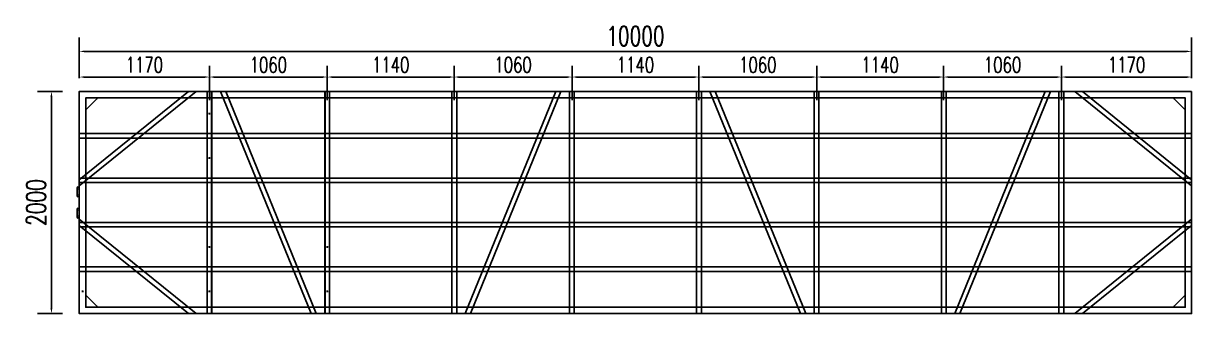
# Model space of a CAD drawing. Header units: millimetres. Extents: x -1690391 to -1305911, y 1095385 to 1536160.
# Drawn here: x -1463922 to -1453419, y 1191621 to 1194233 of the extents above; entities that cross this region are included whole.
import ezdxf

# ---------------------------------------------------------------- set-up
doc = ezdxf.new("R2010")
doc.units = ezdxf.units.MM
doc.header["$LTSCALE"] = 10
doc.layers.get('DEFPOINTS').update_dxf_attribs({"linetype": 'CONTINUOUS'})
for name, color, linetype in [('PUB_DIM', 3, 'CONTINUOUS'), ('W-STEEL_FRAME钢架', 3, 'CONTINUOUS'), ('W-STEEL_KEEL钢龙骨', 5, 'CONTINUOUS')]:
    doc.layers.add(name, color=color, linetype=linetype)
doc.styles.add('STANDARD_T3', font='simplex.shx', dxfattribs={"width": 0.7, "bigfont": 'gbcbig.shx'})
doc.dimstyles.new('W&&40', dxfattribs={"dimtxt": 140, "dimasz": 40, "dimexe": 100, "dimexo": 120, "dimgap": 40, "dimtad": 1, "dimdec": 0, "dimzin": 0, "dimdsep": 46, "dimtxsty": 'STANDARD_T3', "dimcen": 0.09, "dimclrd": 1, "dimclre": 1, "dimclrt": 7, "dimazin": 2, "dimtfac": 1, "dimtdec": 0, "dimtix": 1, "dimtmove": 2, "dimatfit": 3, "dimfxl": 100, "dimtolj": 1, "dimtzin": 0, "dimarcsym": 0})
doc.dimstyles.new('W&&50', dxfattribs={"dimtxt": 175, "dimasz": 50, "dimexe": 125, "dimexo": 150, "dimgap": 50, "dimtad": 1, "dimdec": 0, "dimzin": 0, "dimdsep": 46, "dimtxsty": 'STANDARD_T3', "dimcen": 0.09, "dimclrd": 1, "dimclre": 1, "dimclrt": 7, "dimazin": 2, "dimtfac": 1, "dimtdec": 0, "dimtix": 1, "dimtmove": 2, "dimatfit": 3, "dimfxl": 100, "dimtolj": 1, "dimtzin": 0, "dimarcsym": 0})

# ---------------------------------------------------------------- blocks, each defined once
blk = doc.blocks.new('*D78')
at = {"layer": 'DEFPOINTS', "color": 0, "transparency": 16777216}
for p in [(-1453419, 1193981), (-1463419, 1193621, -275), (-1453419, 1193621, -275)]:
    blk.add_point(p, dxfattribs=at)
at = {"layer": 'PUB_DIM', "color": 1, "lineweight": -2, "transparency": 16777216}
for p, q in [((-1463419, 1193771), (-1463419, 1194106)), ((-1453419, 1193771), (-1453419, 1194106)), ((-1463369, 1193981), (-1453469, 1193981))]:
    blk.add_line(p, q, dxfattribs=at)
at = {"layer": 'PUB_DIM', "color": 1, "transparency": 16777216}
for points in [[(-1463369, 1193989), (-1463369, 1193973), (-1463419, 1193981)], [(-1453469, 1193989), (-1453469, 1193973), (-1453419, 1193981)]]:
    blk.add_solid(points, dxfattribs=at)
at = {"layer": 'PUB_DIM', "color": 7, "transparency": 16777216, "insert": (-1458419, 1194119), "char_height": 175, "attachment_point": 5, "style": 'STANDARD_T3'}
blk.add_mtext('\\A1;10000', dxfattribs=at)
blk = doc.blocks.new('*D79')
at = {"layer": 'DEFPOINTS', "color": 0, "transparency": 16777216}
for p in [(-1463419, 1193621, -275), (-1463669, 1191621), (-1463419, 1191621, -275)]:
    blk.add_point(p, dxfattribs=at)
at = {"layer": 'PUB_DIM', "color": 1, "lineweight": -2, "transparency": 16777216}
for p, q in [((-1463569, 1193621), (-1463794, 1193621)), ((-1463669, 1193571), (-1463669, 1191671)), ((-1463569, 1191621), (-1463794, 1191621))]:
    blk.add_line(p, q, dxfattribs=at)
at = {"layer": 'PUB_DIM', "color": 1, "transparency": 16777216}
for points in [[(-1463678, 1193571), (-1463661, 1193571), (-1463669, 1193621)], [(-1463678, 1191671), (-1463661, 1191671), (-1463669, 1191621)]]:
    blk.add_solid(points, dxfattribs=at)
at = {"layer": 'PUB_DIM', "color": 7, "transparency": 16777216, "insert": (-1463807, 1192621), "char_height": 175, "attachment_point": 5, "rotation": 90, "style": 'STANDARD_T3'}
blk.add_mtext('\\A1;2000', dxfattribs=at)
blk = doc.blocks.new('*U73')
at = {"layer": 'W-STEEL_KEEL钢龙骨'}
blk.add_lwpolyline([(-5000, -20), (5000, -20), (5000, 20), (-5000, 20)], close=True, dxfattribs=at)
blk = doc.blocks.new('*U74')
at = {"layer": 'W-STEEL_KEEL钢龙骨', "color": 0, "linetype": 'ByBlock', "lineweight": -2, "transparency": 16777216}
for p in [(0, 1200), (0, 800), (0, 400), (0, 0)]:
    blk.add_blockref('*U73', p, dxfattribs=at)
blk = doc.blocks.new('*D106')
at = {"layer": 'DEFPOINTS', "color": 0, "transparency": 16777216}
for p in [(-1462249, 1193750), (-1463419, 1193621, -275), (-1462249, 1193421, -275)]:
    blk.add_point(p, dxfattribs=at)
at = {"layer": 'PUB_DIM', "color": 1, "lineweight": -2, "transparency": 16777216}
for p, q in [((-1463419, 1193741), (-1463419, 1193850)), ((-1462249, 1193541), (-1462249, 1193850)), ((-1463379, 1193750), (-1462289, 1193750))]:
    blk.add_line(p, q, dxfattribs=at)
at = {"layer": 'PUB_DIM', "color": 1, "transparency": 16777216}
for points in [[(-1463379, 1193757), (-1463379, 1193744), (-1463419, 1193750)], [(-1462289, 1193757), (-1462289, 1193744), (-1462249, 1193750)]]:
    blk.add_solid(points, dxfattribs=at)
at = {"layer": 'PUB_DIM', "color": 7, "transparency": 16777216, "insert": (-1462834, 1193860), "char_height": 140, "attachment_point": 5, "style": 'STANDARD_T3'}
blk.add_mtext('\\A1;1170', dxfattribs=at)
blk = doc.blocks.new('*D107')
at = {"layer": 'DEFPOINTS', "color": 0, "transparency": 16777216}
for p in [(-1461189, 1193750), (-1462249, 1193621), (-1461189, 1193421, -275)]:
    blk.add_point(p, dxfattribs=at)
at = {"layer": 'PUB_DIM', "color": 1, "lineweight": -2, "transparency": 16777216}
for p, q in [((-1462249, 1193741), (-1462249, 1193850)), ((-1461189, 1193541), (-1461189, 1193850)), ((-1462209, 1193750), (-1461229, 1193750))]:
    blk.add_line(p, q, dxfattribs=at)
at = {"layer": 'PUB_DIM', "color": 1, "transparency": 16777216}
for points in [[(-1462209, 1193757), (-1462209, 1193744), (-1462249, 1193750)], [(-1461229, 1193757), (-1461229, 1193744), (-1461189, 1193750)]]:
    blk.add_solid(points, dxfattribs=at)
at = {"layer": 'PUB_DIM', "color": 7, "transparency": 16777216, "insert": (-1461719, 1193860), "char_height": 140, "attachment_point": 5, "style": 'STANDARD_T3'}
blk.add_mtext('\\A1;1060', dxfattribs=at)
blk = doc.blocks.new('*D108')
at = {"layer": 'DEFPOINTS', "color": 0, "transparency": 16777216}
for p in [(-1460049, 1193750), (-1461189, 1193421, -275), (-1460049, 1193421, -275)]:
    blk.add_point(p, dxfattribs=at)
at = {"layer": 'PUB_DIM', "color": 1, "lineweight": -2, "transparency": 16777216}
for p, q in [((-1461189, 1193541), (-1461189, 1193850)), ((-1460049, 1193541), (-1460049, 1193850)), ((-1461149, 1193750), (-1460089, 1193750))]:
    blk.add_line(p, q, dxfattribs=at)
at = {"layer": 'PUB_DIM', "color": 1, "transparency": 16777216}
for points in [[(-1461149, 1193757), (-1461149, 1193744), (-1461189, 1193750)], [(-1460089, 1193757), (-1460089, 1193744), (-1460049, 1193750)]]:
    blk.add_solid(points, dxfattribs=at)
at = {"layer": 'PUB_DIM', "color": 7, "transparency": 16777216, "insert": (-1460619, 1193860), "char_height": 140, "attachment_point": 5, "style": 'STANDARD_T3'}
blk.add_mtext('\\A1;1140', dxfattribs=at)
blk = doc.blocks.new('*D109')
at = {"layer": 'DEFPOINTS', "color": 0, "transparency": 16777216}
for p in [(-1458989, 1193750), (-1460049, 1193421, -275), (-1458989, 1193421, -275)]:
    blk.add_point(p, dxfattribs=at)
at = {"layer": 'PUB_DIM', "color": 1, "lineweight": -2, "transparency": 16777216}
for p, q in [((-1460049, 1193541), (-1460049, 1193850)), ((-1458989, 1193541), (-1458989, 1193850)), ((-1460009, 1193750), (-1459029, 1193750))]:
    blk.add_line(p, q, dxfattribs=at)
at = {"layer": 'PUB_DIM', "color": 1, "transparency": 16777216}
for points in [[(-1460009, 1193757), (-1460009, 1193744), (-1460049, 1193750)], [(-1459029, 1193757), (-1459029, 1193744), (-1458989, 1193750)]]:
    blk.add_solid(points, dxfattribs=at)
at = {"layer": 'PUB_DIM', "color": 7, "transparency": 16777216, "insert": (-1459519, 1193860), "char_height": 140, "attachment_point": 5, "style": 'STANDARD_T3'}
blk.add_mtext('\\A1;1060', dxfattribs=at)
blk = doc.blocks.new('*D110')
at = {"layer": 'DEFPOINTS', "color": 0, "transparency": 16777216}
for p in [(-1457849, 1193750), (-1458989, 1193421, -275), (-1457849, 1193421, -265)]:
    blk.add_point(p, dxfattribs=at)
at = {"layer": 'PUB_DIM', "color": 1, "lineweight": -2, "transparency": 16777216}
for p, q in [((-1458989, 1193541), (-1458989, 1193850)), ((-1457849, 1193541), (-1457849, 1193850)), ((-1458949, 1193750), (-1457889, 1193750))]:
    blk.add_line(p, q, dxfattribs=at)
at = {"layer": 'PUB_DIM', "color": 1, "transparency": 16777216}
for points in [[(-1458949, 1193757), (-1458949, 1193744), (-1458989, 1193750)], [(-1457889, 1193757), (-1457889, 1193744), (-1457849, 1193750)]]:
    blk.add_solid(points, dxfattribs=at)
at = {"layer": 'PUB_DIM', "color": 7, "transparency": 16777216, "insert": (-1458419, 1193860), "char_height": 140, "attachment_point": 5, "style": 'STANDARD_T3'}
blk.add_mtext('\\A1;1140', dxfattribs=at)
blk = doc.blocks.new('*D111')
at = {"layer": 'DEFPOINTS', "color": 0, "transparency": 16777216}
for p in [(-1456789, 1193750), (-1457849, 1193421, -265), (-1456789, 1193421, -265)]:
    blk.add_point(p, dxfattribs=at)
at = {"layer": 'PUB_DIM', "color": 1, "lineweight": -2, "transparency": 16777216}
for p, q in [((-1457849, 1193541), (-1457849, 1193850)), ((-1456789, 1193541), (-1456789, 1193850)), ((-1457809, 1193750), (-1456829, 1193750))]:
    blk.add_line(p, q, dxfattribs=at)
at = {"layer": 'PUB_DIM', "color": 1, "transparency": 16777216}
for points in [[(-1457809, 1193757), (-1457809, 1193744), (-1457849, 1193750)], [(-1456829, 1193757), (-1456829, 1193744), (-1456789, 1193750)]]:
    blk.add_solid(points, dxfattribs=at)
at = {"layer": 'PUB_DIM', "color": 7, "transparency": 16777216, "insert": (-1457319, 1193860), "char_height": 140, "attachment_point": 5, "style": 'STANDARD_T3'}
blk.add_mtext('\\A1;1060', dxfattribs=at)
blk = doc.blocks.new('*D112')
at = {"layer": 'DEFPOINTS', "color": 0, "transparency": 16777216}
for p in [(-1455649, 1193750), (-1456789, 1193421, -265), (-1455649, 1193421, -275)]:
    blk.add_point(p, dxfattribs=at)
at = {"layer": 'PUB_DIM', "color": 1, "lineweight": -2, "transparency": 16777216}
for p, q in [((-1456789, 1193541), (-1456789, 1193850)), ((-1455649, 1193541), (-1455649, 1193850)), ((-1456749, 1193750), (-1455689, 1193750))]:
    blk.add_line(p, q, dxfattribs=at)
at = {"layer": 'PUB_DIM', "color": 1, "transparency": 16777216}
for points in [[(-1456749, 1193757), (-1456749, 1193744), (-1456789, 1193750)], [(-1455689, 1193757), (-1455689, 1193744), (-1455649, 1193750)]]:
    blk.add_solid(points, dxfattribs=at)
at = {"layer": 'PUB_DIM', "color": 7, "transparency": 16777216, "insert": (-1456219, 1193860), "char_height": 140, "attachment_point": 5, "style": 'STANDARD_T3'}
blk.add_mtext('\\A1;1140', dxfattribs=at)
blk = doc.blocks.new('*D113')
at = {"layer": 'DEFPOINTS', "color": 0, "transparency": 16777216}
for p in [(-1454589, 1193750), (-1455649, 1193421, -275), (-1454589, 1193421, -275)]:
    blk.add_point(p, dxfattribs=at)
at = {"layer": 'PUB_DIM', "color": 1, "lineweight": -2, "transparency": 16777216}
for p, q in [((-1455649, 1193541), (-1455649, 1193850)), ((-1454589, 1193541), (-1454589, 1193850)), ((-1455609, 1193750), (-1454629, 1193750))]:
    blk.add_line(p, q, dxfattribs=at)
at = {"layer": 'PUB_DIM', "color": 1, "transparency": 16777216}
for points in [[(-1455609, 1193757), (-1455609, 1193744), (-1455649, 1193750)], [(-1454629, 1193757), (-1454629, 1193744), (-1454589, 1193750)]]:
    blk.add_solid(points, dxfattribs=at)
at = {"layer": 'PUB_DIM', "color": 7, "transparency": 16777216, "insert": (-1455119, 1193860), "char_height": 140, "attachment_point": 5, "style": 'STANDARD_T3'}
blk.add_mtext('\\A1;1060', dxfattribs=at)
blk = doc.blocks.new('*D114')
at = {"layer": 'DEFPOINTS', "color": 0, "transparency": 16777216}
for p in [(-1453419, 1193750), (-1453419, 1193621, -275), (-1454589, 1193421, -275)]:
    blk.add_point(p, dxfattribs=at)
at = {"layer": 'PUB_DIM', "color": 1, "lineweight": -2, "transparency": 16777216}
for p, q in [((-1454589, 1193541), (-1454589, 1193850)), ((-1453419, 1193741), (-1453419, 1193850)), ((-1454549, 1193750), (-1453459, 1193750))]:
    blk.add_line(p, q, dxfattribs=at)
at = {"layer": 'PUB_DIM', "color": 1, "transparency": 16777216}
for points in [[(-1454549, 1193757), (-1454549, 1193744), (-1454589, 1193750)], [(-1453459, 1193757), (-1453459, 1193744), (-1453419, 1193750)]]:
    blk.add_solid(points, dxfattribs=at)
at = {"layer": 'PUB_DIM', "color": 7, "transparency": 16777216, "insert": (-1454004, 1193860), "char_height": 140, "attachment_point": 5, "style": 'STANDARD_T3'}
blk.add_mtext('\\A1;1170', dxfattribs=at)

msp = doc.modelspace()

# ---------------------------------------------------------------- linework, layer by layer
at = {"layer": 'PUB_DIM'}
for p, q in [((-1462231, 1193621.1, -275.3), (-1462231, 1191621.1, -275.3)), ((-1461207, 1193621.1, -275.3), (-1461207, 1191621.1, -275.3)), ((-1462242, 1193421.1, -275.3), (-1462256, 1193421.1, -275.3)), ((-1462249, 1193428.1, -275.3), (-1462249, 1193414.1, -275.3)), ((-1462242, 1193021.1, -265.3), (-1462256, 1193021.1, -265.3)), ((-1462249, 1193028.1, -265.3), (-1462249, 1193014.1, -265.3)), ((-1463439, 1192751.1, -275.3), (-1463439, 1192681.1, -275.3)), ((-1463439, 1192561.1, -275.3), (-1463439, 1192491.1, -275.3)), ((-1462242, 1192221.1, -265.3), (-1462256, 1192221.1, -265.3)), ((-1462249, 1192228.1, -265.3), (-1462249, 1192214.1, -265.3)), ((-1461182, 1192221.1, -275.3), (-1461196, 1192221.1, -275.3)), ((-1461189, 1192228.1, -275.3), (-1461189, 1192214.1, -275.3)), ((-1463382, 1191821.1, -275.3), (-1463396, 1191821.1, -275.3)), ((-1463389, 1191828.1, -275.3), (-1463389, 1191814.1, -275.3)), ((-1462242, 1191821.1, -265.3), (-1462256, 1191821.1, -265.3)), ((-1462249, 1191828.1, -265.3), (-1462249, 1191814.1, -265.3)), ((-1461182, 1191821.1, -275.3), (-1461196, 1191821.1, -275.3)), ((-1461189, 1191828.1, -275.3), (-1461189, 1191814.1, -275.3))]:
    msp.add_line(p, q, dxfattribs=at)
for centre in [(-1463429, 1192751.1, -275.3), (-1463429, 1192681.1, -275.3), (-1463429, 1192561.1, -275.3), (-1463429, 1192491.1, -275.3)]:
    msp.add_circle(centre, 10, dxfattribs=at)
at = {"layer": 'W-STEEL_FRAME钢架'}
for p, q in [((-1463419, 1192771.1, -275.3), (-1462369, 1193621.1, -275.3)), ((-1463419, 1192826.4, -275.3), (-1462437.4, 1193621.1, -275.3)), ((-1462149.2, 1193621.1, -275.3), (-1461335.2, 1191621.1, -275.3)), ((-1462102.8, 1193621.1, -275.3), (-1461288.8, 1191621.1, -275.3)), ((-1459135.2, 1193621.1, -275.3), (-1459949.2, 1191621.1, -275.3)), ((-1459088.8, 1193621.1, -275.3), (-1459902.8, 1191621.1, -275.3)), ((-1457749.2, 1193621.1, -275.3), (-1456935.2, 1191621.1, -275.3)), ((-1457702.8, 1193621.1, -275.3), (-1456888.8, 1191621.1, -275.3)), ((-1454735.2, 1193621.1, -275.3), (-1455549.2, 1191621.1, -275.3)), ((-1454688.8, 1193621.1, -275.3), (-1455502.8, 1191621.1, -275.3)), ((-1453419, 1192771.1, -275.3), (-1454469, 1193621.1, -275.3)), ((-1453419, 1192826.4, -275.3), (-1454400.7, 1193621.1, -275.3)), ((-1463419, 1192471.1, -275.3), (-1462369, 1191621.1, -275.3)), ((-1453419, 1192471.1, -275.3), (-1454469, 1191621.1, -275.3)), ((-1463419, 1192415.7, -275.3), (-1462437.4, 1191621.1, -275.3)), ((-1453419, 1192415.7, -275.3), (-1454400.7, 1191621.1, -275.3))]:
    msp.add_line(p, q, dxfattribs=at)
at = {"layer": 'W-STEEL_FRAME钢架', "elevation": -275.3}
for points in [[(-1453419, 1193621.1), (-1463419, 1193621.1), (-1463419, 1191621.1), (-1453419, 1191621.1)], [(-1462269, 1193621.1), (-1462226, 1193621.1), (-1462226, 1191621.1), (-1462269, 1191621.1)], [(-1461212, 1193621.1), (-1461169, 1193621.1), (-1461169, 1191621.1), (-1461212, 1191621.1)], [(-1460026, 1193621.1), (-1460069, 1193621.1), (-1460069, 1191621.1), (-1460026, 1191621.1)], [(-1459012, 1193621.1), (-1458969, 1193621.1), (-1458969, 1191621.1), (-1459012, 1191621.1)], [(-1457826, 1193621.1), (-1457869, 1193621.1), (-1457869, 1191621.1), (-1457826, 1191621.1)], [(-1456812, 1193621.1), (-1456769, 1193621.1), (-1456769, 1191621.1), (-1456812, 1191621.1)], [(-1455626, 1193621.1), (-1455669, 1193621.1), (-1455669, 1191621.1), (-1455626, 1191621.1)], [(-1454612, 1193621.1), (-1454569, 1193621.1), (-1454569, 1191621.1), (-1454612, 1191621.1)], [(-1453477, 1193563.1), (-1463361, 1193563.1), (-1463361, 1191679.1), (-1453477, 1191679.1)]]:
    msp.add_lwpolyline(points, close=True, dxfattribs=at)
at = {"layer": 'W-STEEL_FRAME钢架', "color": 1, "elevation": -275.3}
for points in [[(-1463351, 1193463.1), (-1463361, 1193463.1), (-1463361, 1193563.1), (-1463261, 1193563.1), (-1463261, 1193553.1)], [(-1453487, 1193463.1), (-1453477, 1193463.1), (-1453477, 1193563.1), (-1453577, 1193563.1), (-1453577, 1193553.1)], [(-1463351, 1191779.1), (-1463361, 1191779.1), (-1463361, 1191679.1), (-1463261, 1191679.1), (-1463261, 1191689.1)], [(-1453487, 1191779.1), (-1453477, 1191779.1), (-1453477, 1191679.1), (-1453577, 1191679.1), (-1453577, 1191689.1)]]:
    msp.add_lwpolyline(points, close=True, dxfattribs=at)

# ---------------------------------------------------------------- block references
at = {"layer": 'W-STEEL_KEEL钢龙骨'}
msp.add_blockref('*U74', (-1458419, 1192021.1, -275.3), dxfattribs=at)

# ---------------------------------------------------------------- dimensions: what is measured, and where the dimension line sits
at = {"layer": 'PUB_DIM'}
for base, p1, p2, dimstyle, picture, middle in [((-1453419, 1193981.1), (-1463419, 1193621.1, -275.3), (-1453419, 1193621.1, -275.3), 'W&&50', '*D78', (-1458419, 1194118.6)), ((-1462249, 1193750.4), (-1463419, 1193621.1, -275.3), (-1462249, 1193421.1, -275.3), 'W&&40', '*D106', (-1462834, 1193860.4)), ((-1461189, 1193750.4), (-1462249, 1193621.1), (-1461189, 1193421.1, -275.3), 'W&&40', '*D107', (-1461719, 1193860.4)), ((-1460049, 1193750.4), (-1461189, 1193421.1, -275.3), (-1460049, 1193421.1, -275.3), 'W&&40', '*D108', (-1460619, 1193860.4)), ((-1458989, 1193750.4), (-1460049, 1193421.1, -275.3), (-1458989, 1193421.1, -275.3), 'W&&40', '*D109', (-1459519, 1193860.4)), ((-1457849, 1193750.4), (-1458989, 1193421.1, -275.3), (-1457849, 1193421.1, -265.3), 'W&&40', '*D110', (-1458419, 1193860.4)), ((-1456789, 1193750.4), (-1457849, 1193421.1, -265.3), (-1456789, 1193421.1, -265.3), 'W&&40', '*D111', (-1457319, 1193860.4)), ((-1455649, 1193750.4), (-1456789, 1193421.1, -265.3), (-1455649, 1193421.1, -275.3), 'W&&40', '*D112', (-1456219, 1193860.4)), ((-1454589, 1193750.4), (-1455649, 1193421.1, -275.3), (-1454589, 1193421.1, -275.3), 'W&&40', '*D113', (-1455119, 1193860.4)), ((-1453419, 1193750.4), (-1454589, 1193421.1, -275.3), (-1453419, 1193621.1, -275.3), 'W&&40', '*D114', (-1454004, 1193860.4))]:
    dim = msp.add_linear_dim(base=base, p1=p1, p2=p2, dimstyle=dimstyle, dxfattribs=at)
    dim.commit()
    dim.dimension.update_dxf_attribs({"geometry": picture, "text_midpoint": middle})
dim = msp.add_linear_dim(base=(-1463669.3, 1191621.1), p1=(-1463419, 1193621.1, -275.3), p2=(-1463419, 1191621.1, -275.3), angle=90, dimstyle='W&&50', dxfattribs=at)
dim.commit()
dim.dimension.update_dxf_attribs({"geometry": '*D79', "text_midpoint": (-1463806.8, 1192621.1)})

doc.saveas('drawing.dxf')
